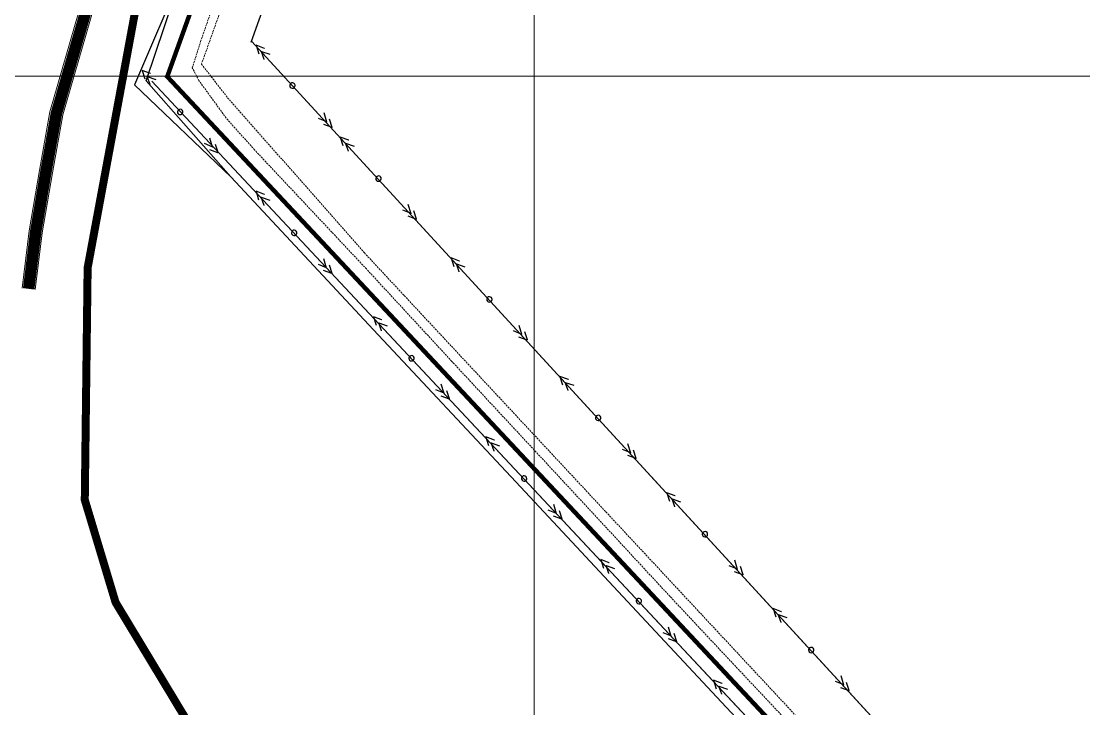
# Model space of a CAD drawing. Header units: millimetres. Extents: x 519 to 9564855, y -810 to 5021775.
# Drawn here: x 9521423 to 9522619, y 4997288 to 4998062 of the extents above; entities that cross this region are included whole.
import ezdxf

# ---------------------------------------------------------------- set-up
doc = ezdxf.new("R2010")
doc.units = ezdxf.units.MM
doc.header["$LTSCALE"] = 2
doc.header["$MEASUREMENT"] = 0
doc.linetypes.add('Podzemka', pattern=[5, 2, -1, 2])
for name, color, linetype in [('AL_PIP_CRUDE OIL', 210, 'Continuous'), ('GRID_PULKOVO', 7, 'Continuous'), ('ROAD_ASF', 9, 'Continuous'), ('ROAD_GROUND', 9, 'Continuous'), ('Эл.выс.', 1, 'Continuous')]:
    doc.layers.add(name, color=color, linetype=linetype)
for name, color, linetype, lineweight in [('Водопровод', 5, 'Continuous', 30), ('Электро', 1, 'Continuous', 30), ('Электроснаб', 1, 'Continuous', 18), ('Электроснабжене', 1, 'Continuous', 18)]:
    doc.layers.add(name, color=color, linetype=linetype, lineweight=lineweight)

msp = doc.modelspace()

# ---------------------------------------------------------------- linework, layer by layer
at = {"layer": 'AL_PIP_CRUDE OIL', "lineweight": 60, "const_width": 5}
msp.add_lwpolyline([(9523408.96955, 5008589.07215), (9522866.96955, 5008436.07215), (9522326.96955, 5007087.07215), (9522313.96594, 5006750.08943), (9522363.50455, 5006330.19015), (9523532.73502, 5003851.53167), (9523509.9659, 5003501.17422), (9523544.63322, 5003488.85485), (9523203.95221, 5002551.92724), (9523207.94138, 5002504.46778), (9521587.24018, 4997999.63007), (9523708.12981, 4995731.08727), (9526814.15531, 4995451.17542), (9528489.4409, 4995215.37355), (9528594.43514, 4995358.95224), (9530593.64001, 4995059.64331), (9530879.24426, 4994914.43479), (9530977.35799, 4994842.68501), (9531002.94658, 4994841.81396), (9531002.94658, 4994841.81396), (9531002.94648, 4994841.81391)], dxfattribs=at)
at = {"layer": 'GRID_PULKOVO', "lineweight": 0}
for p, q in [((9522000, 5010000), (9522000, 4992000)), ((9519000, 4998000), (9533000, 4998000))]:
    msp.add_line(p, q, dxfattribs=at)
at = {"layer": 'ROAD_ASF', "lineweight": 0}
for points in [[(9521737.23529, 4997056.36456), (9521526.30791, 4997406.20512), (9521491.42617, 4997522.40996), (9521494.64376, 4997784.54227), (9521557.42562, 4998123.62451), (9523181.91284, 5002651.278), (9523567.30412, 5002471.17809), (9525869.16882, 5001381.54446), (9525963.92258, 5001333.47903), (9526128.60686, 5001261.79325), (9526517.55757, 5001074.97311), (9527241.30336, 5000725.10977), (9527302.0959, 5000699.32947), (9527474.32311, 5000617.56906), (9528116.89056, 5000310.63684)], [(9521742.137, 4997059.855), (9521531.837, 4997408.655), (9521497.437, 4997523.255), (9521500.637, 4997783.955), (9521563.237, 4998122.055), (9523185.337, 5002643.055), (9523564.737, 5002465.755), (9525866.52759, 5001376.15646), (9525961.36584, 5001328.04817), (9526126.10975, 5001256.33643), (9526514.94624, 5001069.57117), (9527238.82495, 5000719.64358), (9527299.637, 5000693.855), (9527471.737, 5000612.155), (9528114.237, 5000305.255)]]:
    msp.add_lwpolyline(points, dxfattribs=at)
at = {"layer": 'ROAD_GROUND', "color": 8, "lineweight": 0, "const_width": 9}
msp.add_lwpolyline([(9521739.68614, 4997058.10978), (9521529.07245, 4997407.43006), (9521494.43159, 4997522.83248), (9521497.64038, 4997784.24863), (9521560.33131, 4998122.83976), (9523183.62492, 5002647.1665), (9523566.02728, 5002468.46336), (9525867.84821, 5001378.85046), (9525962.64421, 5001330.7636), (9526127.3583, 5001259.06484), (9526516.25529, 5001072.2705), (9527240.06415, 5000722.37668), (9527300.86645, 5000696.59224), (9527473.0333, 5000614.86048), (9528115.56378, 5000307.94592)], dxfattribs=at)
at = {"layer": 'ROAD_GROUND', "lineweight": 0, "const_width": 13}
msp.add_lwpolyline([(9521741.13154, 4998824.1555), (9521669.58052, 4998612.36485), (9521585.60678, 4998385.19717), (9521462.52328, 4997958.26068), (9521450.74876, 4997892.64538), (9521439.21437, 4997824.74297), (9521431.29349, 4997760.57381)], dxfattribs=at)
at = {"layer": 'ROAD_GROUND', "lineweight": 0}
for points in [[(9521734.02607, 4998826.556), (9521662.509, 4998614.86582), (9521578.47655, 4998387.53933), (9521455.20956, 4997959.96636), (9521443.36051, 4997893.93577), (9521431.79175, 4997825.83094), (9521423.84999, 4997761.49262)], [(9521748.237, 4998821.755), (9521676.65204, 4998609.86389), (9521592.737, 4998382.855), (9521469.837, 4997956.555), (9521458.137, 4997891.355), (9521446.637, 4997823.655), (9521438.737, 4997759.655)]]:
    msp.add_lwpolyline(points, dxfattribs=at)
at = {"layer": 'Водопровод', "linetype": 'Podzemka', "lineweight": 0, "ltscale": 0.5}
for points in [[(9523287.57403, 5002560.18314), (9523267.74785, 5002519.19376), (9523213.7992, 5002448.85055), (9522925.75003, 5001648.31239), (9522804.67134, 5001309.53515), (9522681.72707, 5000970.89784), (9522622.59147, 5000807.85975), (9522513.00737, 5000504.47537), (9522403.94187, 5000200.85612), (9522254.80091, 4999779.05222), (9522178.51673, 4999560.22213), (9522137.14645, 4999446.58254), (9522097.24809, 4999335.61045), (9521983.01089, 4999027.64625), (9521905.71837, 4998818.33445), (9521836.21669, 4998606.06054), (9521625.75636, 4998013.62134), (9521655.21382, 4997975.84167), (9521809.05861, 4997801.17492), (9522321.28486, 4997251.24444)], [(9522345.82408, 4997208.39829), (9522263.99232, 4997295.82371), (9522212.36388, 4997350.73814), (9522153.11784, 4997413.99934), (9522079.96333, 4997493.06527), (9521907.54172, 4997678.81674), (9521811.34401, 4997783.00845), (9521685.54814, 4997917.01724), (9521653.50784, 4997952.97781), (9521622.96096, 4997995.06475), (9521615.43464, 4998009.39666), (9521624.84138, 4998039.26602), (9521658.8104, 4998137.48788), (9521693.63871, 4998235.54273), (9521728.77346, 4998334.60235), (9521737.42207, 4998361.28107), (9521768.57313, 4998447.76287), (9521793.45698, 4998520.36454), (9521826.01608, 4998614.30832), (9521845.25958, 4998667.15952), (9521912.36929, 4998855.34501)]]:
    msp.add_lwpolyline(points, dxfattribs=at)
at = {"layer": 'Эл.выс.'}
for points, elevation in [([(9521681.5365, 4998038.53475), (9521775.1626, 4998299.8043), (9521827.8229, 4998446.5194), (9521879.0431, 4998588.3239), (9521930.9088, 4998732.5532), (9521980.925, 4998871.9041), (9522031.8285, 4999013.0431), (9522083.0897, 4999155.715), (9522134.2356, 4999297.1792), (9522185.2305, 4999439.4499), (9522235.7281, 4999580.1894), (9522285.9348, 4999719.7904), (9522336.3149, 4999859.7951), (9522387.0851, 5000001.359), (9522438.538, 5000144.8069)], -25.1388), ([(9523579.39276, 4995829.48628), (9523419.11216, 4996001.27608), (9523259.18776, 4996172.66338), (9523098.88686, 4996344.32558), (9522936.00336, 4996518.90938), (9522777.38316, 4996688.32498), (9522617.08846, 4996860.15728), (9522456.94916, 4997031.73548), (9522296.31526, 4997203.82818), (9522136.63956, 4997374.64808), (9521979.43256, 4997543.00418), (9521819.42276, 4997714.34828), (9521658.90166, 4997886.53658), (9521563.59846, 4997995.00008), (9521604.86126, 4998117.72308), (9521550.29116, 4997990.23788), (9521658.90166, 4997886.53658)], -24.6849)]:
    msp.add_lwpolyline(points, dxfattribs=dict(at, elevation=elevation))
at = {"layer": 'Электро'}
for p, q in [((9521686.2361, 4998035.15895), (9523675.71145, 4995866.21379)), ((9521696.6524, 4998031.24973), (9521687.15873, 4998034.85832)), ((9521687.15873, 4998034.85832), (9521690.15857, 4998025.27049)), ((9521693.12718, 4998028.00386), (9521702.63546, 4998024.75176)), ((9521696.32716, 4998018.94335), (9521693.12718, 4998028.00386)), ((9521558.8654, 4998006.64364), (9521561.84464, 4997997.04939)), ((9521568.3513, 4998003.01467), (9521558.8654, 4998006.64364)), ((9521567.99963, 4997990.70902), (9521564.81912, 4997999.77637)), ((9521564.81912, 4997999.77637), (9521574.32038, 4997996.50386)), ((9523696.51523, 4995720.48046), (9521569.84884, 4997994.48601)), ((9521766.81879, 4997948.34251), (9521763.67718, 4997958.82898)), ((9521766.83338, 4997948.699), (9521757.52523, 4997952.47842)), ((9521772.81643, 4997942.20103), (9521763.49369, 4997945.62396)), ((9521773.00197, 4997942.37187), (9521769.98752, 4997951.6032)), ((9521791.46705, 4997927.88189), (9521781.97337, 4997931.49048)), ((9521781.97337, 4997931.49048), (9521784.97322, 4997921.90265)), ((9521638.3548, 4997920.31338), (9521629.05479, 4997924.11279)), ((9521638.33944, 4997919.95692), (9521635.22036, 4997930.45012)), ((9521644.50978, 4997913.97301), (9521641.51518, 4997923.2108)), ((9521787.94183, 4997924.63602), (9521797.4501, 4997921.38392)), ((9521791.14181, 4997915.57551), (9521787.94183, 4997924.63602)), ((9521644.32388, 4997913.80258), (9521635.00852, 4997917.24552)), ((9521687.12577, 4997870.49823), (9521690.10501, 4997860.90398)), ((9521696.61167, 4997866.86926), (9521687.12577, 4997870.49823)), ((9521696.26, 4997854.56361), (9521693.07949, 4997863.63097)), ((9521693.07949, 4997863.63097), (9521702.58075, 4997860.35845)), ((9521861.64803, 4997845.33116), (9521852.33988, 4997849.11058)), ((9521861.63343, 4997844.97467), (9521858.49182, 4997855.46114)), ((9521867.81661, 4997839.00403), (9521864.80217, 4997848.23536)), ((9521867.63108, 4997838.83319), (9521858.30834, 4997842.25612)), ((9521766.61517, 4997784.16797), (9521757.31517, 4997787.96738)), ((9521766.59981, 4997783.81152), (9521763.48074, 4997794.30471)), ((9521916.23558, 4997791.85803), (9521906.74191, 4997795.46662)), ((9521906.74191, 4997795.46662), (9521909.74176, 4997785.87879)), ((9521912.71036, 4997788.61216), (9521922.21864, 4997785.36006)), ((9521915.91035, 4997779.55166), (9521912.71036, 4997788.61216)), ((9521772.58425, 4997777.65717), (9521763.26889, 4997781.10012)), ((9521772.77015, 4997777.82761), (9521769.77555, 4997787.06539)), ((9521819.27675, 4997729.1916), (9521822.256, 4997719.59735)), ((9521828.76266, 4997725.56263), (9521819.27675, 4997729.1916)), ((9521828.41098, 4997713.25698), (9521825.23047, 4997722.32433)), ((9521825.23047, 4997722.32433), (9521834.73174, 4997719.05182)), ((9521986.40197, 4997708.95081), (9521983.26036, 4997719.43728)), ((9521986.41656, 4997709.3073), (9521977.10842, 4997713.08672)), ((9521992.39961, 4997702.80934), (9521983.07688, 4997706.23226)), ((9521992.58515, 4997702.98017), (9521989.5707, 4997712.2115)), ((9522038.67691, 4997658.37133), (9522029.18323, 4997661.97991)), ((9522029.18323, 4997661.97991), (9522032.18308, 4997652.39209)), ((9521898.76615, 4997642.86134), (9521889.46615, 4997646.66075)), ((9521898.7508, 4997642.50488), (9521895.63172, 4997652.99807)), ((9521904.92114, 4997636.52097), (9521901.92653, 4997645.75876)), ((9522035.15169, 4997655.12545), (9522044.65996, 4997651.87336)), ((9522038.35167, 4997646.06495), (9522035.15169, 4997655.12545)), ((9521904.73523, 4997636.35054), (9521895.41987, 4997639.79348)), ((9521945.87984, 4997593.81723), (9521948.85908, 4997584.22298)), ((9521955.36574, 4997590.18826), (9521945.87984, 4997593.81723)), ((9521955.01407, 4997577.88261), (9521951.83355, 4997586.94997)), ((9521951.83355, 4997586.94997), (9521961.33482, 4997583.67745)), ((9522108.84329, 4997575.46411), (9522105.70168, 4997585.95057)), ((9522108.85788, 4997575.8206), (9522099.54974, 4997579.60002)), ((9522114.84093, 4997569.32263), (9522105.5182, 4997572.74556)), ((9522115.02647, 4997569.49346), (9522112.01203, 4997578.7248)), ((9522158.88627, 4997527.31792), (9522149.39259, 4997530.92651)), ((9522149.39259, 4997530.92651), (9522152.39244, 4997521.33868)), ((9522025.35388, 4997507.13052), (9522022.2348, 4997517.62371)), ((9522155.36105, 4997524.07205), (9522164.86932, 4997520.81995)), ((9522158.56103, 4997515.01155), (9522155.36105, 4997524.07205)), ((9522025.36924, 4997507.48698), (9522016.06923, 4997511.28638)), ((9522031.33832, 4997500.97617), (9522022.02296, 4997504.41912)), ((9522031.52422, 4997501.14661), (9522028.52961, 4997510.38439)), ((9522075.07511, 4997455.67109), (9522078.05435, 4997446.07684)), ((9522084.56101, 4997452.04212), (9522075.07511, 4997455.67109)), ((9522229.05265, 4997444.4107), (9522225.91104, 4997454.89717)), ((9522084.20934, 4997439.73647), (9522081.02882, 4997448.80382)), ((9522081.02882, 4997448.80382), (9522090.53009, 4997445.53131)), ((9522229.06725, 4997444.76719), (9522219.7591, 4997448.54662)), ((9522235.0503, 4997438.26923), (9522225.72756, 4997441.69215)), ((9522235.23583, 4997438.44006), (9522232.22139, 4997447.67139)), ((9522278.50248, 4997396.91118), (9522269.0088, 4997400.51977)), ((9522269.0088, 4997400.51977), (9522272.00865, 4997390.93194)), ((9522274.97726, 4997393.66531), (9522284.48553, 4997390.41321)), ((9522278.17724, 4997384.60481), (9522274.97726, 4997393.66531)), ((9522154.56451, 4997369.34083), (9522145.2645, 4997373.14024)), ((9522154.54915, 4997368.98437), (9522151.43007, 4997379.47757)), ((9522160.71949, 4997363.00046), (9522157.72488, 4997372.23825)), ((9522160.53359, 4997362.83003), (9522151.21823, 4997366.27297)), ((9522348.66886, 4997314.00396), (9522345.52725, 4997324.49043)), ((9522202.16731, 4997319.77372), (9522205.14656, 4997310.17947)), ((9522211.65321, 4997316.14474), (9522202.16731, 4997319.77372)), ((9522211.30154, 4997303.8391), (9522208.12103, 4997312.90645)), ((9522208.12103, 4997312.90645), (9522217.62229, 4997309.63394)), ((9522348.68346, 4997314.36045), (9522339.37531, 4997318.13987)), ((9522354.66651, 4997307.86248), (9522345.34377, 4997311.28541)), ((9522354.85204, 4997308.03332), (9522351.8376, 4997317.26465))]:
    msp.add_line(p, q, dxfattribs=at)
for centre, start, end in [((9521728.11176, 4997989.50569), 81.23398798, 261.23398787), ((9521728.11176, 4997989.50569), 261.23398787, 81.23398798), ((9521601.81173, 4997959.75666), 63.23909969, 243.23909969), ((9521601.81173, 4997959.75666), 243.23909969, 63.23909969), ((9521825.01971, 4997884.69566), 63.23398803, 243.23398803), ((9521825.01971, 4997884.69566), 243.23398803, 63.23398803), ((9521730.07149, 4997823.61106), 63.11091269, 243.11091269), ((9521730.07149, 4997823.61106), 243.11091269, 63.11091269), ((9521949.78824, 4997748.6718), 63.23398803, 243.23398803), ((9521949.78824, 4997748.6718), 243.23398803, 63.23398803), ((9521862.22247, 4997682.30443), 63.11092154, 243.11092154), ((9521862.22247, 4997682.30443), 243.11092154, 63.11092154), ((9522072.22956, 4997615.1851), 63.23398779, 243.23398779), ((9522072.22956, 4997615.1851), 243.23398779, 63.23398779), ((9521988.82556, 4997546.93006), 63.11092154, 243.11092154), ((9521988.82556, 4997546.93006), 243.11092154, 63.11092154), ((9522192.43893, 4997484.1317), 63.23398803, 243.23398803), ((9522192.43893, 4997484.1317), 243.23398803, 63.23398803), ((9522118.02083, 4997408.78392), 63.11092143, 243.11092143), ((9522118.02083, 4997408.78392), 243.11092143, 63.11092143), ((9522312.05514, 4997353.72495), 63.23398803, 243.23398803), ((9522312.05514, 4997353.72495), 243.23398803, 63.23398803)]:
    msp.add_arc(centre, 3, start, end, dxfattribs=at)
at = {"layer": 'Электроснаб', "color": 1, "lineweight": 0}
for p, q in [((9521686.2361, 4998035.15895), (9523675.71145, 4995866.21379)), ((9521696.6524, 4998031.24973), (9521687.15873, 4998034.85832)), ((9521687.15873, 4998034.85832), (9521690.15857, 4998025.27049)), ((9521693.12718, 4998028.00386), (9521702.63546, 4998024.75176)), ((9521696.32716, 4998018.94335), (9521693.12718, 4998028.00386)), ((9521558.8654, 4998006.64364), (9521561.84464, 4997997.04939)), ((9521568.3513, 4998003.01467), (9521558.8654, 4998006.64364)), ((9521567.99963, 4997990.70902), (9521564.81912, 4997999.77637)), ((9521564.81912, 4997999.77637), (9521574.32038, 4997996.50386)), ((9523696.51523, 4995720.48046), (9521569.84884, 4997994.48601)), ((9521766.81879, 4997948.34251), (9521763.67718, 4997958.82898)), ((9521766.83338, 4997948.699), (9521757.52523, 4997952.47842)), ((9521772.81643, 4997942.20103), (9521763.49369, 4997945.62396)), ((9521773.00197, 4997942.37187), (9521769.98752, 4997951.6032)), ((9521791.46705, 4997927.88189), (9521781.97337, 4997931.49048)), ((9521781.97337, 4997931.49048), (9521784.97322, 4997921.90265)), ((9521638.3548, 4997920.31338), (9521629.05479, 4997924.11279)), ((9521638.33944, 4997919.95692), (9521635.22036, 4997930.45012)), ((9521644.50978, 4997913.97301), (9521641.51518, 4997923.2108)), ((9521787.94183, 4997924.63602), (9521797.4501, 4997921.38392)), ((9521791.14181, 4997915.57551), (9521787.94183, 4997924.63602)), ((9521644.32388, 4997913.80258), (9521635.00852, 4997917.24552)), ((9521687.12577, 4997870.49823), (9521690.10501, 4997860.90398)), ((9521696.61167, 4997866.86926), (9521687.12577, 4997870.49823)), ((9521696.26, 4997854.56361), (9521693.07949, 4997863.63097)), ((9521693.07949, 4997863.63097), (9521702.58075, 4997860.35845)), ((9521861.64803, 4997845.33116), (9521852.33988, 4997849.11058)), ((9521861.63343, 4997844.97467), (9521858.49182, 4997855.46114)), ((9521867.81661, 4997839.00403), (9521864.80217, 4997848.23536)), ((9521867.63108, 4997838.83319), (9521858.30834, 4997842.25612)), ((9521766.61517, 4997784.16797), (9521757.31517, 4997787.96738)), ((9521766.59981, 4997783.81152), (9521763.48074, 4997794.30471)), ((9521916.23558, 4997791.85803), (9521906.74191, 4997795.46662)), ((9521906.74191, 4997795.46662), (9521909.74176, 4997785.87879)), ((9521912.71036, 4997788.61216), (9521922.21864, 4997785.36006)), ((9521915.91035, 4997779.55166), (9521912.71036, 4997788.61216)), ((9521772.58425, 4997777.65717), (9521763.26889, 4997781.10012)), ((9521772.77015, 4997777.82761), (9521769.77555, 4997787.06539)), ((9521819.27675, 4997729.1916), (9521822.256, 4997719.59735)), ((9521828.76266, 4997725.56263), (9521819.27675, 4997729.1916)), ((9521828.41098, 4997713.25698), (9521825.23047, 4997722.32433)), ((9521825.23047, 4997722.32433), (9521834.73174, 4997719.05182)), ((9521986.40197, 4997708.95081), (9521983.26036, 4997719.43728)), ((9521986.41656, 4997709.3073), (9521977.10842, 4997713.08672)), ((9521992.39961, 4997702.80934), (9521983.07688, 4997706.23226)), ((9521992.58515, 4997702.98017), (9521989.5707, 4997712.2115)), ((9522038.67691, 4997658.37133), (9522029.18323, 4997661.97991)), ((9522029.18323, 4997661.97991), (9522032.18308, 4997652.39209)), ((9521898.76615, 4997642.86134), (9521889.46615, 4997646.66075)), ((9521898.7508, 4997642.50488), (9521895.63172, 4997652.99807)), ((9521904.92114, 4997636.52097), (9521901.92653, 4997645.75876)), ((9522035.15169, 4997655.12545), (9522044.65996, 4997651.87336)), ((9522038.35167, 4997646.06495), (9522035.15169, 4997655.12545)), ((9521904.73523, 4997636.35054), (9521895.41987, 4997639.79348)), ((9521945.87984, 4997593.81723), (9521948.85908, 4997584.22298)), ((9521955.36574, 4997590.18826), (9521945.87984, 4997593.81723)), ((9521955.01407, 4997577.88261), (9521951.83355, 4997586.94997)), ((9521951.83355, 4997586.94997), (9521961.33482, 4997583.67745)), ((9522108.84329, 4997575.46411), (9522105.70168, 4997585.95057)), ((9522108.85788, 4997575.8206), (9522099.54974, 4997579.60002)), ((9522114.84093, 4997569.32263), (9522105.5182, 4997572.74556)), ((9522115.02647, 4997569.49346), (9522112.01203, 4997578.7248)), ((9522158.88627, 4997527.31792), (9522149.39259, 4997530.92651)), ((9522149.39259, 4997530.92651), (9522152.39244, 4997521.33868)), ((9522025.35388, 4997507.13052), (9522022.2348, 4997517.62371)), ((9522155.36105, 4997524.07205), (9522164.86932, 4997520.81995)), ((9522158.56103, 4997515.01155), (9522155.36105, 4997524.07205)), ((9522025.36924, 4997507.48698), (9522016.06923, 4997511.28638)), ((9522031.33832, 4997500.97617), (9522022.02296, 4997504.41912)), ((9522031.52422, 4997501.14661), (9522028.52961, 4997510.38439)), ((9522075.07511, 4997455.67109), (9522078.05435, 4997446.07684)), ((9522084.56101, 4997452.04212), (9522075.07511, 4997455.67109)), ((9522229.05265, 4997444.4107), (9522225.91104, 4997454.89717)), ((9522084.20934, 4997439.73647), (9522081.02882, 4997448.80382)), ((9522081.02882, 4997448.80382), (9522090.53009, 4997445.53131)), ((9522229.06725, 4997444.76719), (9522219.7591, 4997448.54662)), ((9522235.0503, 4997438.26923), (9522225.72756, 4997441.69215)), ((9522235.23583, 4997438.44006), (9522232.22139, 4997447.67139)), ((9522278.50248, 4997396.91118), (9522269.0088, 4997400.51977)), ((9522269.0088, 4997400.51977), (9522272.00865, 4997390.93194)), ((9522274.97726, 4997393.66531), (9522284.48553, 4997390.41321)), ((9522278.17724, 4997384.60481), (9522274.97726, 4997393.66531)), ((9522154.56451, 4997369.34083), (9522145.2645, 4997373.14024)), ((9522154.54915, 4997368.98437), (9522151.43007, 4997379.47757)), ((9522160.71949, 4997363.00046), (9522157.72488, 4997372.23825)), ((9522160.53359, 4997362.83003), (9522151.21823, 4997366.27297)), ((9522348.66886, 4997314.00396), (9522345.52725, 4997324.49043)), ((9522202.16731, 4997319.77372), (9522205.14656, 4997310.17947)), ((9522211.65321, 4997316.14474), (9522202.16731, 4997319.77372)), ((9522211.30154, 4997303.8391), (9522208.12103, 4997312.90645)), ((9522208.12103, 4997312.90645), (9522217.62229, 4997309.63394)), ((9522348.68346, 4997314.36045), (9522339.37531, 4997318.13987)), ((9522354.66651, 4997307.86248), (9522345.34377, 4997311.28541)), ((9522354.85204, 4997308.03332), (9522351.8376, 4997317.26465))]:
    msp.add_line(p, q, dxfattribs=at)
for centre, start, end in [((9521728.11176, 4997989.50569), 81.23398798, 261.23398787), ((9521728.11176, 4997989.50569), 261.23398787, 81.23398798), ((9521601.81173, 4997959.75666), 63.23909969, 243.23909969), ((9521601.81173, 4997959.75666), 243.23909969, 63.23909969), ((9521825.01971, 4997884.69566), 63.23398803, 243.23398803), ((9521825.01971, 4997884.69566), 243.23398803, 63.23398803), ((9521730.07149, 4997823.61106), 63.11091269, 243.11091269), ((9521730.07149, 4997823.61106), 243.11091269, 63.11091269), ((9521949.78824, 4997748.6718), 63.23398803, 243.23398803), ((9521949.78824, 4997748.6718), 243.23398803, 63.23398803), ((9521862.22247, 4997682.30443), 63.11092154, 243.11092154), ((9521862.22247, 4997682.30443), 243.11092154, 63.11092154), ((9522072.22956, 4997615.1851), 63.23398779, 243.23398779), ((9522072.22956, 4997615.1851), 243.23398779, 63.23398779), ((9521988.82556, 4997546.93006), 63.11092154, 243.11092154), ((9521988.82556, 4997546.93006), 243.11092154, 63.11092154), ((9522192.43893, 4997484.1317), 63.23398803, 243.23398803), ((9522192.43893, 4997484.1317), 243.23398803, 63.23398803), ((9522118.02083, 4997408.78392), 63.11092143, 243.11092143), ((9522118.02083, 4997408.78392), 243.11092143, 63.11092143), ((9522312.05514, 4997353.72495), 63.23398803, 243.23398803), ((9522312.05514, 4997353.72495), 243.23398803, 63.23398803)]:
    msp.add_arc(centre, 3, start, end, dxfattribs=at)
at = {"layer": 'Электроснабжене', "color": 1, "lineweight": 0}
for p, q in [((9521681.95112, 4998039.69177, -25.1388), (9523675.71145, 4995866.21379)), ((9521696.6524, 4998031.24973), (9521687.15873, 4998034.85832)), ((9521687.15873, 4998034.85832), (9521690.15857, 4998025.27049)), ((9521693.12718, 4998028.00386), (9521702.63546, 4998024.75176)), ((9521696.32716, 4998018.94335), (9521693.12718, 4998028.00386)), ((9521558.8654, 4998006.64364), (9521561.84464, 4997997.04939)), ((9521568.3513, 4998003.01467), (9521558.8654, 4998006.64364)), ((9521567.99963, 4997990.70902), (9521564.81912, 4997999.77637)), ((9521564.81912, 4997999.77637), (9521574.32038, 4997996.50386)), ((9523696.51523, 4995720.48046), (9521569.84884, 4997994.48601)), ((9521766.81879, 4997948.34251), (9521763.67718, 4997958.82898)), ((9521766.83338, 4997948.699), (9521757.52523, 4997952.47842)), ((9521772.81643, 4997942.20103), (9521763.49369, 4997945.62396)), ((9521773.00197, 4997942.37187), (9521769.98752, 4997951.6032)), ((9521791.46705, 4997927.88189), (9521781.97337, 4997931.49048)), ((9521781.97337, 4997931.49048), (9521784.97322, 4997921.90265)), ((9521638.3548, 4997920.31338), (9521629.05479, 4997924.11279)), ((9521638.33944, 4997919.95692), (9521635.22036, 4997930.45012)), ((9521644.50978, 4997913.97301), (9521641.51518, 4997923.2108)), ((9521787.94183, 4997924.63602), (9521797.4501, 4997921.38392)), ((9521791.14181, 4997915.57551), (9521787.94183, 4997924.63602)), ((9521644.32388, 4997913.80258), (9521635.00852, 4997917.24552)), ((9521687.12577, 4997870.49823), (9521690.10501, 4997860.90398)), ((9521696.61167, 4997866.86926), (9521687.12577, 4997870.49823)), ((9521696.26, 4997854.56361), (9521693.07949, 4997863.63097)), ((9521693.07949, 4997863.63097), (9521702.58075, 4997860.35845)), ((9521861.64803, 4997845.33116), (9521852.33988, 4997849.11058)), ((9521861.63343, 4997844.97467), (9521858.49182, 4997855.46114)), ((9521867.81661, 4997839.00403), (9521864.80217, 4997848.23536)), ((9521867.63108, 4997838.83319), (9521858.30834, 4997842.25612)), ((9521766.61517, 4997784.16797), (9521757.31517, 4997787.96738)), ((9521766.59981, 4997783.81152), (9521763.48074, 4997794.30471)), ((9521916.23558, 4997791.85803), (9521906.74191, 4997795.46662)), ((9521906.74191, 4997795.46662), (9521909.74176, 4997785.87879)), ((9521912.71036, 4997788.61216), (9521922.21864, 4997785.36006)), ((9521915.91035, 4997779.55166), (9521912.71036, 4997788.61216)), ((9521772.58425, 4997777.65717), (9521763.26889, 4997781.10012)), ((9521772.77015, 4997777.82761), (9521769.77555, 4997787.06539)), ((9521819.27675, 4997729.1916), (9521822.256, 4997719.59735)), ((9521828.76266, 4997725.56263), (9521819.27675, 4997729.1916)), ((9521828.41098, 4997713.25698), (9521825.23047, 4997722.32433)), ((9521825.23047, 4997722.32433), (9521834.73174, 4997719.05182)), ((9521986.40197, 4997708.95081), (9521983.26036, 4997719.43728)), ((9521986.41656, 4997709.3073), (9521977.10842, 4997713.08672)), ((9521992.39961, 4997702.80934), (9521983.07688, 4997706.23226)), ((9521992.58515, 4997702.98017), (9521989.5707, 4997712.2115)), ((9522038.67691, 4997658.37133), (9522029.18323, 4997661.97991)), ((9522029.18323, 4997661.97991), (9522032.18308, 4997652.39209)), ((9521898.76615, 4997642.86134), (9521889.46615, 4997646.66075)), ((9521898.7508, 4997642.50488), (9521895.63172, 4997652.99807)), ((9521904.92114, 4997636.52097), (9521901.92653, 4997645.75876)), ((9522035.15169, 4997655.12545), (9522044.65996, 4997651.87336)), ((9522038.35167, 4997646.06495), (9522035.15169, 4997655.12545)), ((9521904.73523, 4997636.35054), (9521895.41987, 4997639.79348)), ((9521945.87984, 4997593.81723), (9521948.85908, 4997584.22298)), ((9521955.36574, 4997590.18826), (9521945.87984, 4997593.81723)), ((9521955.01407, 4997577.88261), (9521951.83355, 4997586.94997)), ((9521951.83355, 4997586.94997), (9521961.33482, 4997583.67745)), ((9522108.84329, 4997575.46411), (9522105.70168, 4997585.95057)), ((9522108.85788, 4997575.8206), (9522099.54974, 4997579.60002)), ((9522114.84093, 4997569.32263), (9522105.5182, 4997572.74556)), ((9522115.02647, 4997569.49346), (9522112.01203, 4997578.7248)), ((9522158.88627, 4997527.31792), (9522149.39259, 4997530.92651)), ((9522149.39259, 4997530.92651), (9522152.39244, 4997521.33868)), ((9522025.35388, 4997507.13052), (9522022.2348, 4997517.62371)), ((9522155.36105, 4997524.07205), (9522164.86932, 4997520.81995)), ((9522158.56103, 4997515.01155), (9522155.36105, 4997524.07205)), ((9522025.36924, 4997507.48698), (9522016.06923, 4997511.28638)), ((9522031.33832, 4997500.97617), (9522022.02296, 4997504.41912)), ((9522031.52422, 4997501.14661), (9522028.52961, 4997510.38439)), ((9522075.07511, 4997455.67109), (9522078.05435, 4997446.07684)), ((9522084.56101, 4997452.04212), (9522075.07511, 4997455.67109)), ((9522229.05265, 4997444.4107), (9522225.91104, 4997454.89717)), ((9522084.20934, 4997439.73647), (9522081.02882, 4997448.80382)), ((9522081.02882, 4997448.80382), (9522090.53009, 4997445.53131)), ((9522229.06725, 4997444.76719), (9522219.7591, 4997448.54662)), ((9522235.0503, 4997438.26923), (9522225.72756, 4997441.69215)), ((9522235.23583, 4997438.44006), (9522232.22139, 4997447.67139)), ((9522278.50248, 4997396.91118), (9522269.0088, 4997400.51977)), ((9522269.0088, 4997400.51977), (9522272.00865, 4997390.93194)), ((9522274.97726, 4997393.66531), (9522284.48553, 4997390.41321)), ((9522278.17724, 4997384.60481), (9522274.97726, 4997393.66531)), ((9522154.56451, 4997369.34083), (9522145.2645, 4997373.14024)), ((9522154.54915, 4997368.98437), (9522151.43007, 4997379.47757)), ((9522160.71949, 4997363.00046), (9522157.72488, 4997372.23825)), ((9522160.53359, 4997362.83003), (9522151.21823, 4997366.27297)), ((9522348.66886, 4997314.00396), (9522345.52725, 4997324.49043)), ((9522202.16731, 4997319.77372), (9522205.14656, 4997310.17947)), ((9522211.65321, 4997316.14474), (9522202.16731, 4997319.77372)), ((9522211.30154, 4997303.8391), (9522208.12103, 4997312.90645)), ((9522208.12103, 4997312.90645), (9522217.62229, 4997309.63394)), ((9522348.68346, 4997314.36045), (9522339.37531, 4997318.13987)), ((9522354.66651, 4997307.86248), (9522345.34377, 4997311.28541)), ((9522354.85204, 4997308.03332), (9522351.8376, 4997317.26465))]:
    msp.add_line(p, q, dxfattribs=at)
for centre, start, end in [((9521728.11176, 4997989.50569), 81.23398798, 261.23398787), ((9521728.11176, 4997989.50569), 261.23398787, 81.23398798), ((9521601.81173, 4997959.75666), 63.23909969, 243.23909969), ((9521601.81173, 4997959.75666), 243.23909969, 63.23909969), ((9521825.01971, 4997884.69566), 63.23398803, 243.23398803), ((9521825.01971, 4997884.69566), 243.23398803, 63.23398803), ((9521730.07149, 4997823.61106), 63.11091269, 243.11091269), ((9521730.07149, 4997823.61106), 243.11091269, 63.11091269), ((9521949.78824, 4997748.6718), 63.23398803, 243.23398803), ((9521949.78824, 4997748.6718), 243.23398803, 63.23398803), ((9521862.22247, 4997682.30443), 63.11092154, 243.11092154), ((9521862.22247, 4997682.30443), 243.11092154, 63.11092154), ((9522072.22956, 4997615.1851), 63.23398779, 243.23398779), ((9522072.22956, 4997615.1851), 243.23398779, 63.23398779), ((9521988.82556, 4997546.93006), 63.11092154, 243.11092154), ((9521988.82556, 4997546.93006), 243.11092154, 63.11092154), ((9522192.43893, 4997484.1317), 63.23398803, 243.23398803), ((9522192.43893, 4997484.1317), 243.23398803, 63.23398803), ((9522118.02083, 4997408.78392), 63.11092143, 243.11092143), ((9522118.02083, 4997408.78392), 243.11092143, 63.11092143), ((9522312.05514, 4997353.72495), 63.23398803, 243.23398803), ((9522312.05514, 4997353.72495), 243.23398803, 63.23398803)]:
    msp.add_arc(centre, 3, start, end, dxfattribs=at)

doc.saveas('drawing.dxf')
